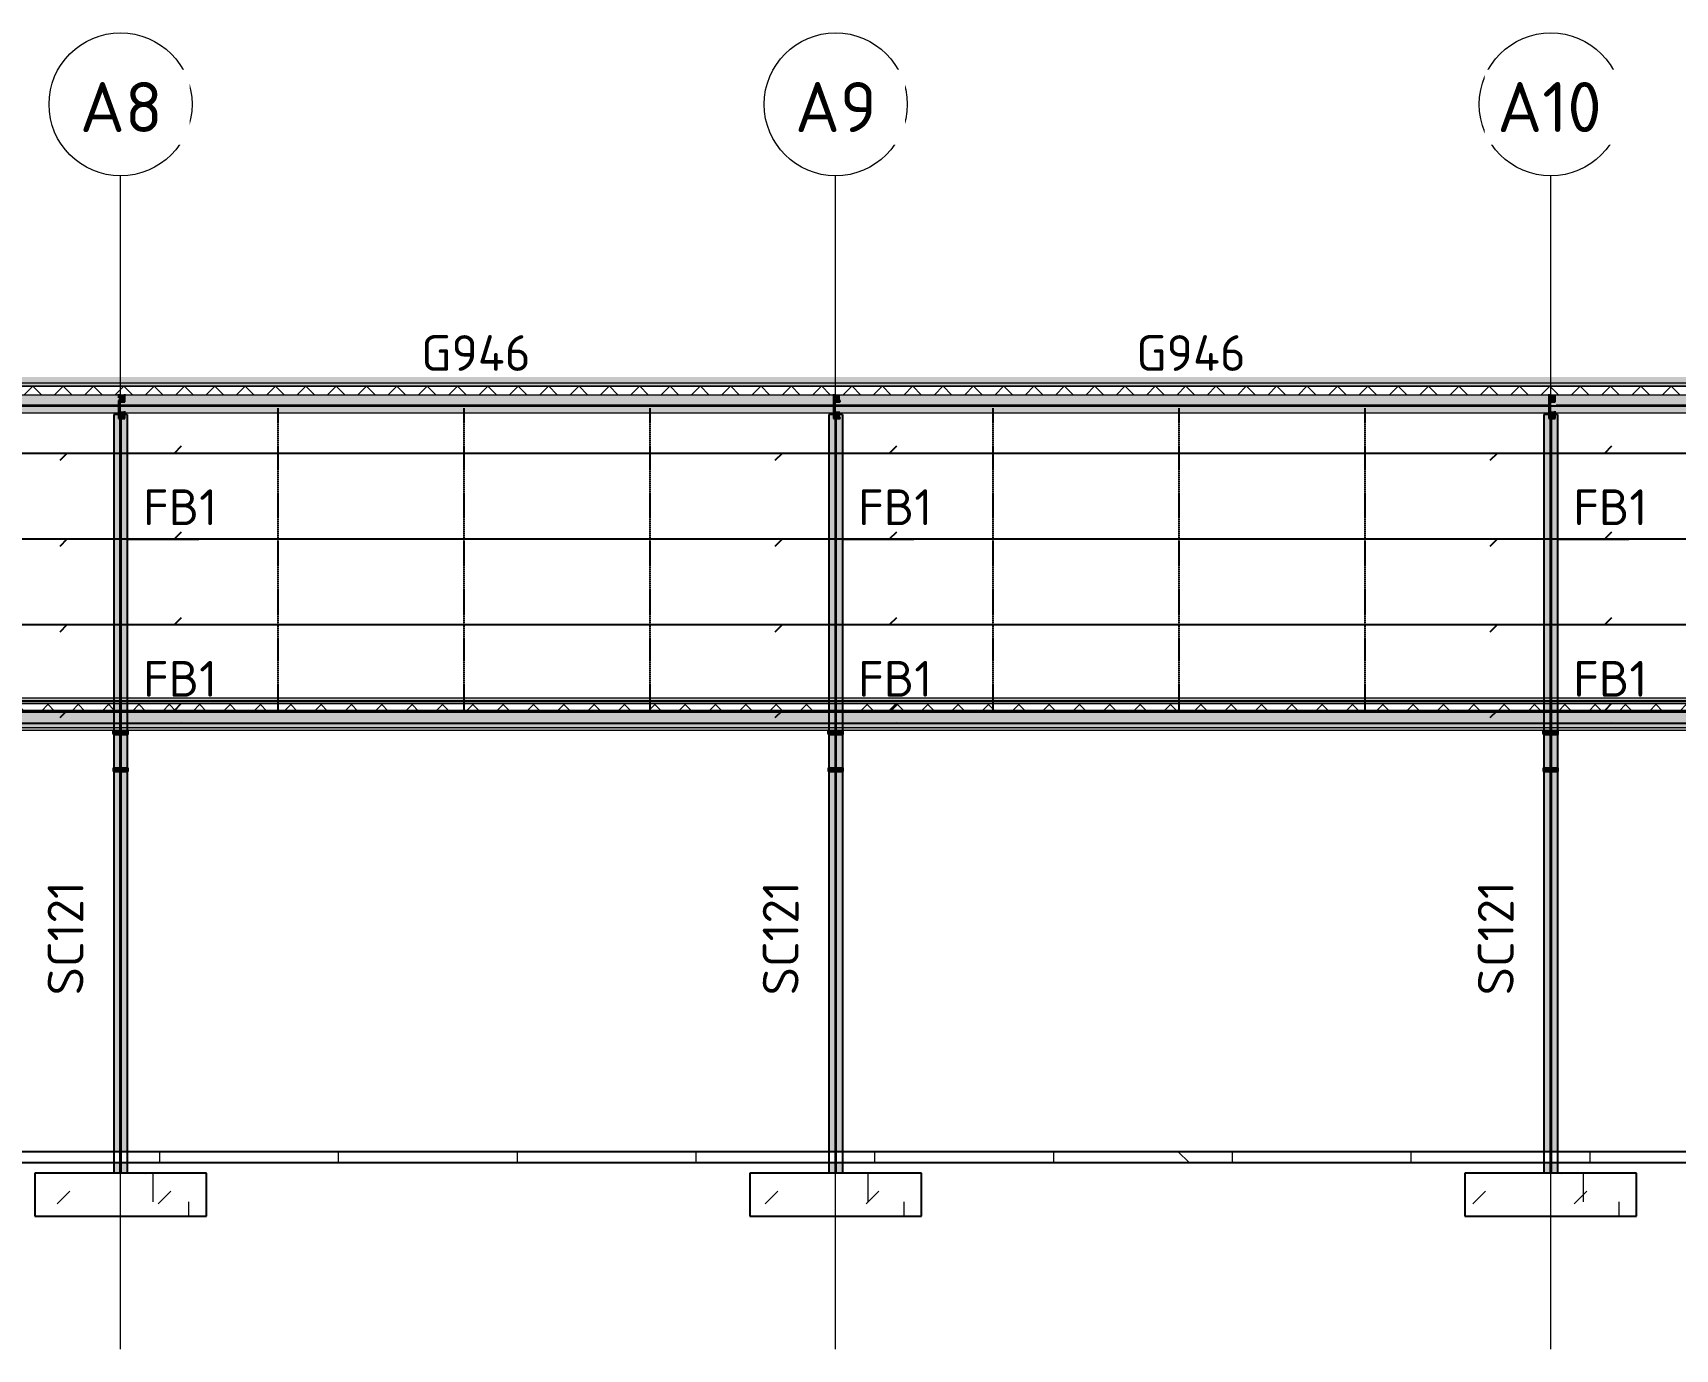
# Model space of a CAD drawing. Header units: millimetres. Extents: x 632 to 524205, y -3890 to 20851.
# Drawn here: x 208615 to 231581, y 2441 to 20851 of the extents above; entities that cross this region are included whole.
import ezdxf

# ---------------------------------------------------------------- set-up
doc = ezdxf.new("R2010")
doc.units = ezdxf.units.MM
for name, pattern in [('Dash', [7, 5, -2]), ('Hidden', [4, 3, -1]), ('Hidden Half', [3, 2, -1])]:
    doc.linetypes.add(name, pattern=pattern)
for name, color, linetype, lineweight in [('A-230-H-FLOOR', 190, 'Continuous', 13), ('A-230-M_FLOOR', 192, 'Continuous', 13), ('A-270-M_ROOF', 132, 'Continuous', 13), ('S-160-M_FOUND', 171, 'Continuous', 13), ('S-160-MH_FOUND', 171, 'Hidden Half', 13), ('S-280-A_COLUMN', 171, 'Continuous', 18), ('S-280-A_STRUCT_FRAME', 2, 'Continuous', 18), ('S-280-M_COLUMN', 52, 'Continuous', 13), ('S-280-M_STRUCT_FRAME', 12, 'Continuous', 13), ('S-280-MH_COLUMN', 52, 'Hidden Half', 13), ('Z-000-T_TEXT', 131, 'Continuous', 25), ('Z-030-M_GRID', 191, 'Continuous', 13), ('Z-033_T_GRIDREF', 31, 'Continuous', 13), ('Z-060-M_DETAIL', 92, 'Continuous', 25), ('Z-230-A_LEVEL', 51, 'Continuous', 13)]:
    doc.layers.add(name, color=color, linetype=linetype, lineweight=lineweight)
doc.styles.add('ISOCPEUR_1', font='isocpeur.ttf', dxfattribs={"height": 700})
doc.styles.add('ISOCPEUR_2', font='isocpeur.ttf', dxfattribs={"height": 500})
pattern_1 = [(45, (-970203.3, 0), (-1414.214, 0), [750, -3000]), (45, (-969203.3, 1000), (-1414.214, 0), [750, -3000]), (45, (-968203.3, -300), (-1414.214, 0), [250, -2000]), (90, (-968203.33, 500), (-500, 500), [500, -2000]), (315, (-968203.3, 1000), (0, 2828.43), [500, -3000]), (0, (-969203.3, 1000), (2000, 2000), [300, -1000]), (0, (-971703.3, 2000), (2000, 2000), [300, -2000])]

# ---------------------------------------------------------------- blocks, each defined once
blk = doc.blocks.new('25021-APA-ZZ-ZZ-M3-AR-000001_V3_rvt-2-S6_501-SECTION 3A')
at = {"layer": 'A-270-M_ROOF', "lineweight": 5, "transparency": 33554432}
for color, points in [(9, [(-954124, 15949), (-913256, 15949), (-913256, 16037), (-1024754, 16037), (-1024754, 16011), (-973448, 16011), (-973448, 15949), (-968250, 15949)]), (10, [(-971781, 15909), (-913256, 15909), (-913256, 15996), (-1024754, 15996), (-1024754, 15971), (-973451, 15971), (-973451, 15909), (-972664, 15909)])]:
    blk.add_hatch(color=color, dxfattribs=at).paths.add_polyline_path(points)
at = {"layer": 'A-270-M_ROOF', "lineweight": 5}
h = blk.add_hatch(dxfattribs=at)
h.set_pattern_fill('FP_10', angle=45, style=0, pattern_type=2)
h.set_pattern_definition([(45, (-970203.33, 6e-07), (-212.132, 212.132), []), (135, (-970203.33, 6e-07), (-212.132, -212.132), [])])
h.paths.add_polyline_path([(-973451, 15789), (-973280, 15789), (-973280, 15795), (-973190, 15795), (-973190, 15789), (-963280, 15789), (-963280, 15795), (-963190, 15795), (-963190, 15789), (-953280, 15789), (-953280, 15795), (-953190, 15795), (-953190, 15789), (-943280, 15789), (-943280, 15795), (-943190, 15795), (-943190, 15789), (-933280, 15789), (-933280, 15795), (-933190, 15795), (-933190, 15789), (-923280, 15789), (-923280, 15795), (-923190, 15795), (-923190, 15789), (-913256, 15789), (-913256, 15909), (-973451, 15909)])
at = {"layer": 'A-270-M_ROOF', "transparency": 33554432}
blk.add_hatch(color=9, dxfattribs=at).paths.add_polyline_path([(-973448, 15909), (-913256, 15909), (-913256, 15949), (-973448, 15949)])
at = {"layer": 'A-270-M_ROOF', "lineweight": 5, "transparency": 33554432}
h = blk.add_hatch(color=254, dxfattribs=at)
h.paths.add_polyline_path([(-973451, 15538), (-973280, 15538), (-973280, 15789), (-973451, 15789), (-973451, 15692)])
h.paths.add_polyline_path([(-973272, 15559), (-973190, 15559), (-973190, 15538), (-963280, 15538), (-963280, 15789), (-973190, 15789), (-973190, 15692), (-973272, 15692)])
h.paths.add_polyline_path([(-963190, 15538), (-953280, 15538), (-953280, 15789), (-963190, 15789), (-963190, 15692), (-963272, 15692), (-963272, 15559), (-963190, 15559)])
h.paths.add_polyline_path([(-953190, 15538), (-943280, 15538), (-943280, 15789), (-953190, 15789), (-953190, 15692), (-953272, 15692), (-953272, 15559), (-953190, 15559), (-953190, 15538)])
h.paths.add_polyline_path([(-943272, 15538), (-943272, 15559), (-943190, 15559), (-943190, 15538), (-933280, 15538), (-933280, 15789), (-943190, 15789), (-943190, 15692), (-943272, 15692), (-943272, 15538)])
h.paths.add_polyline_path([(-933190, 15538), (-923280, 15538), (-923280, 15789), (-933190, 15788), (-933190, 15692), (-933272, 15692), (-933272, 15559), (-933190, 15559)])
h.paths.add_polyline_path([(-923190, 15538), (-913351, 15538), (-913351, 15634), (-913356, 15634), (-913356, 15700), (-913256, 15700), (-913256, 15789), (-923190, 15789), (-923190, 15692), (-923272, 15692), (-923272, 15559), (-923190, 15559)])
h = blk.add_hatch(color=9, dxfattribs=at)
h.paths.add_polyline_path([(-973395, 11509), (-973346, 11509), (-973346, 11544), (-973395, 11544)])
h.paths.add_polyline_path([(-973156, 11509), (-972005, 11509), (-971927, 11544), (-973156, 11544)])
h.paths.add_polyline_path([(-971820, 11509), (-964682, 11509), (-964761, 11544), (-971742, 11544)])
h.paths.add_polyline_path([(-964497, 11509), (-963346, 11509), (-963346, 11544), (-964575, 11544)])
h.paths.add_polyline_path([(-963156, 11509), (-953346, 11509), (-953346, 11544), (-963156, 11544)])
h.paths.add_polyline_path([(-953156, 11509), (-943346, 11509), (-943346, 11544), (-953156, 11544)])
h.paths.add_polyline_path([(-943156, 11509), (-933346, 11509), (-933346, 11544), (-943156, 11544)])
h.paths.add_polyline_path([(-933156, 11509), (-923346, 11509), (-923346, 11544), (-933156, 11544)])
h.paths.add_polyline_path([(-923156, 11509), (-922005, 11509), (-921927, 11544), (-923156, 11544)])
h.paths.add_polyline_path([(-921820, 11509), (-914682, 11509), (-914761, 11544), (-921742, 11544)])
h.paths.add_polyline_path([(-914497, 11509), (-913351, 11509), (-913351, 11544), (-914575, 11544)])
at = {"layer": 'A-270-M_ROOF', "transparency": 33554432}
h = blk.add_hatch(color=9, dxfattribs=at)
h.paths.add_polyline_path([(-973395, 11469), (-973346, 11469), (-973346, 11509), (-973395, 11509)])
h.paths.add_polyline_path([(-973156, 11469), (-972095, 11469), (-972005, 11509), (-973156, 11509)])
h.paths.add_polyline_path([(-971910, 11469), (-964592, 11469), (-964682, 11509), (-971820, 11509)])
h.paths.add_polyline_path([(-964407, 11469), (-963346, 11469), (-963346, 11509), (-964497, 11509)])
h.paths.add_polyline_path([(-963156, 11469), (-953346, 11469), (-953346, 11509), (-963156, 11509)])
h.paths.add_polyline_path([(-953156, 11469), (-943346, 11469), (-943346, 11509), (-953156, 11509)])
h.paths.add_polyline_path([(-943156, 11469), (-933346, 11469), (-933346, 11509), (-943156, 11509)])
h.paths.add_polyline_path([(-933156, 11469), (-923346, 11469), (-923346, 11509), (-933156, 11509)])
h.paths.add_polyline_path([(-923156, 11469), (-922095, 11469), (-922005, 11509), (-923156, 11509)])
h.paths.add_polyline_path([(-921910, 11469), (-914592, 11469), (-914682, 11509), (-921820, 11509)])
h.paths.add_polyline_path([(-914407, 11469), (-913351, 11469), (-913351, 11509), (-914497, 11509)])
at = {"layer": 'A-270-M_ROOF', "lineweight": 5, "transparency": 33554432}
h = blk.add_hatch(color=10, dxfattribs=at)
h.paths.add_polyline_path([(-973395, 11469), (-973346, 11469), (-973346, 11504), (-973395, 11504)])
h.paths.add_polyline_path([(-973156, 11469), (-972095, 11469), (-972017, 11504), (-973156, 11504)])
h.paths.add_polyline_path([(-971910, 11469), (-964592, 11469), (-964670, 11504), (-971832, 11504)])
h.paths.add_polyline_path([(-964407, 11469), (-963346, 11469), (-963346, 11504), (-964485, 11504)])
h.paths.add_polyline_path([(-963156, 11469), (-953346, 11469), (-953346, 11504), (-963156, 11504)])
h.paths.add_polyline_path([(-953156, 11469), (-943346, 11469), (-943346, 11504), (-953156, 11504)])
h.paths.add_polyline_path([(-943156, 11469), (-933346, 11469), (-933346, 11504), (-943156, 11504)])
h.paths.add_polyline_path([(-933156, 11469), (-923346, 11469), (-923346, 11504), (-933156, 11504)])
h.paths.add_polyline_path([(-923156, 11469), (-922095, 11469), (-922017, 11504), (-923156, 11504)])
h.paths.add_polyline_path([(-921910, 11469), (-914592, 11469), (-914670, 11504), (-921832, 11504)])
h.paths.add_polyline_path([(-914407, 11469), (-913351, 11469), (-913351, 11504), (-914485, 11504)])
at = {"layer": 'A-270-M_ROOF', "lineweight": 5}
h = blk.add_hatch(dxfattribs=at)
h.set_pattern_fill('FP_10', angle=45, style=0, pattern_type=2)
h.set_pattern_definition([(45, (-970203.33, -5e-07), (-212.132, 212.132), []), (135, (-970203.33, -5e-07), (-212.132, -212.132), [])])
h.paths.add_polyline_path([(-973395, 11349), (-973346, 11349), (-973346, 11469), (-973395, 11469)])
h.paths.add_polyline_path([(-973156, 11349), (-972366, 11349), (-972095, 11469), (-973156, 11469)])
h.paths.add_polyline_path([(-972181, 11349), (-964321, 11349), (-964592, 11469), (-971910, 11469)])
h.paths.add_polyline_path([(-964136, 11349), (-963346, 11349), (-963346, 11469), (-964407, 11469)])
h.paths.add_polyline_path([(-963156, 11349), (-953346, 11349), (-953346, 11469), (-963156, 11469)])
h.paths.add_polyline_path([(-953156, 11349), (-943346, 11349), (-943346, 11469), (-953156, 11469)])
h.paths.add_polyline_path([(-943156, 11349), (-933346, 11349), (-933346, 11469), (-943156, 11469)])
h.paths.add_polyline_path([(-933156, 11349), (-923346, 11349), (-923346, 11469), (-933156, 11469)])
h.paths.add_polyline_path([(-923156, 11349), (-922366, 11349), (-922095, 11469), (-923156, 11469)])
h.paths.add_polyline_path([(-922181, 11349), (-914321, 11349), (-914592, 11469), (-921910, 11469)])
h.paths.add_polyline_path([(-914136, 11349), (-913351, 11349), (-913351, 11469), (-914407, 11469)])
at = {"layer": 'A-270-M_ROOF', "lineweight": 5, "transparency": 33554432}
h = blk.add_hatch(color=254, dxfattribs=at)
h.paths.add_polyline_path([(-973395, 11098), (-973346, 11098), (-973346, 11349), (-973395, 11349)])
h.paths.add_polyline_path([(-973156, 11098), (-972931, 11098), (-972366, 11349), (-973156, 11349)])
h.paths.add_polyline_path([(-972746, 11098), (-963756, 11098), (-964321, 11349), (-972181, 11349)])
h.paths.add_polyline_path([(-963571, 11098), (-963346, 11098), (-963346, 11349), (-964136, 11349)])
h.paths.add_polyline_path([(-963156, 11098), (-953346, 11098), (-953346, 11349), (-963156, 11349)])
h.paths.add_polyline_path([(-953156, 11098), (-943346, 11098), (-943346, 11349), (-953156, 11349)])
h.paths.add_polyline_path([(-943156, 11098), (-933346, 11098), (-933346, 11349), (-943156, 11349)])
h.paths.add_polyline_path([(-933156, 11098), (-923346, 11098), (-923346, 11349), (-933156, 11349)])
h.paths.add_polyline_path([(-923156, 11098), (-922931, 11098), (-922366, 11349), (-923156, 11349)])
h.paths.add_polyline_path([(-922746, 11098), (-913756, 11098), (-914321, 11349), (-922181, 11349)])
h.paths.add_polyline_path([(-913571, 11098), (-913351, 11098), (-913351, 11349), (-914136, 11349)])
at = {"layer": 'A-270-M_ROOF', "color": 253, "lineweight": 5}
for p, q in [((-913251, 15909), (-973451, 15909)), ((-954124, 15949), (-973448, 15949)), ((-973448, 15909), (-913251, 15909)), ((-913354, 15949), (-954124, 15949)), ((-973451, 15789), (-913251, 15789)), ((-973451, 15538), (-913251, 15538)), ((-913251, 11544), (-973395, 11544)), ((-913251, 11509), (-973395, 11509)), ((-913251, 11504), (-973395, 11504)), ((-973395, 11504), (-913251, 11504)), ((-913251, 11469), (-973395, 11469)), ((-973395, 11469), (-913251, 11469)), ((-973395, 11349), (-913251, 11349)), ((-973395, 11133), (-913251, 11133)), ((-973395, 11098), (-913251, 11098))]:
    blk.add_line(p, q, dxfattribs=at)
blk = doc.blocks.new('NRP_Framing-Steel-Purlin Z - P916 - EZ250-24-3998015-S6_501-SECTION 3A')
at = {"layer": 'S-280-M_STRUCT_FRAME', "color": 1, "lineweight": 25}
for p, q in [((-964001, 11192), (-964074, 11189)), ((-954002, 11192), (-964001, 11192)), ((-952501, 11192), (-954001, 11192)), ((-952401, 11198), (-952501, 11192))]:
    blk.add_line(p, q, dxfattribs=at)
blk = doc.blocks.new('NRP_Framing-Steel-Purlin Z - P915 - EZ250-19-3998100-S6_501-SECTION 3A')
at = {"layer": 'S-280-M_STRUCT_FRAME', "color": 92, "lineweight": 25}
for p, q in [((-954001, 11192), (-954074, 11189)), ((-944002, 11192), (-954001, 11192)), ((-942501, 11192), (-944001, 11192)), ((-942401, 11198), (-942501, 11192))]:
    blk.add_line(p, q, dxfattribs=at)
blk = doc.blocks.new('NRP_Framing-Steel-Purlin C - P946 - EC250-24-4066509-S6_501-SECTION 3A')
at = {"layer": 'S-280-M_STRUCT_FRAME', "color": 1, "lineweight": 25}
blk.add_line((-923293, 15638), (-933176, 15638), dxfattribs=at)
blk.add_line((-923293, 15638), (-933176, 15638), dxfattribs=at)
blk = doc.blocks.new('NRP_Framing-Steel-Purlin Z - G914 - EZ250-15-V36-S6_501-SECTION 3A')
at = {"layer": 'S-280-M_STRUCT_FRAME', "color": 150, "lineweight": 25}
for p, q in [((-964001, 14969), (-964101, 14869)), ((-952501, 14969), (-964001, 14969)), ((-952401, 15069), (-952501, 14969))]:
    blk.add_line(p, q, dxfattribs=at)
blk = doc.blocks.new('NRP_Framing-Steel-Purlin Z - G914 - EZ250-15-4131552-S6_501-SECTION 3A')
at = {"layer": 'S-280-M_STRUCT_FRAME', "color": 150, "lineweight": 25}
for p, q in [((-934001, 14969), (-934101, 14869)), ((-921751, 14969), (-934001, 14969)), ((-921651, 15069), (-921751, 14969))]:
    blk.add_line(p, q, dxfattribs=at)
blk = doc.blocks.new('NRP_Framing-Steel-Purlin Z - G914 - EZ250-15-V37-S6_501-SECTION 3A')
at = {"layer": 'S-280-M_STRUCT_FRAME', "color": 150, "lineweight": 25}
for p, q in [((-921651, 13869), (-921751, 13769)), ((-934001, 13769), (-934101, 13669)), ((-930241, 13769), (-934001, 13769)), ((-921751, 13769), (-929941, 13769))]:
    blk.add_line(p, q, dxfattribs=at)
blk = doc.blocks.new('NRP_Column-Steel-UB - SC121 - 460UB67_1-V17-S6_501-SECTION 3A')
at = {"layer": 'S-280-M_COLUMN', "linetype": 'Hidden Half', "lineweight": 25}
for p, q in [((-953255, 11085), (-953255, 15456)), ((-953247, 15456), (-953247, 11085)), ((-953255, 5200), (-953255, 10520)), ((-953247, 10520), (-953247, 5200)), ((-953255, 4900), (-953255, 5050)), ((-953247, 5050), (-953247, 4900))]:
    blk.add_line(p, q, dxfattribs=at)
at = {"layer": 'S-280-MH_COLUMN', "lineweight": 25}
for p, q in [((-953255, 15456), (-953255, 15513)), ((-953247, 15513), (-953247, 15456)), ((-953255, 10520), (-953255, 11085)), ((-953247, 11085), (-953247, 10520)), ((-953255, 5050), (-953255, 5200)), ((-953247, 5200), (-953247, 5050))]:
    blk.add_line(p, q, dxfattribs=at)
blk = doc.blocks.new('NRP_Column-Steel-UB - SC121 - 460UB67_1-V18-S6_501-SECTION 3A')
at = {"layer": 'S-280-M_COLUMN', "linetype": 'Hidden Half', "lineweight": 25}
for p, q in [((-943255, 11085), (-943255, 15456)), ((-943247, 15456), (-943247, 11085)), ((-943255, 5200), (-943255, 10520)), ((-943247, 10520), (-943247, 5200)), ((-943255, 4900), (-943255, 5050)), ((-943247, 5050), (-943247, 4900))]:
    blk.add_line(p, q, dxfattribs=at)
at = {"layer": 'S-280-MH_COLUMN', "lineweight": 25}
for p, q in [((-943255, 15456), (-943255, 15513)), ((-943247, 15513), (-943247, 15456)), ((-943255, 10520), (-943255, 11085)), ((-943247, 11085), (-943247, 10520)), ((-943255, 5050), (-943255, 5200)), ((-943247, 5200), (-943247, 5050))]:
    blk.add_line(p, q, dxfattribs=at)
blk = doc.blocks.new('NRP_Column-Steel-UB - SC121 - 460UB67_1-V19-S6_501-SECTION 3A')
at = {"layer": 'S-280-M_COLUMN', "linetype": 'Hidden Half', "lineweight": 25}
for p, q in [((-933255, 11085), (-933255, 15456)), ((-933247, 15456), (-933247, 11085)), ((-933255, 5200), (-933255, 10520)), ((-933247, 10520), (-933247, 5200)), ((-933255, 4900), (-933255, 5050)), ((-933247, 5050), (-933247, 4900))]:
    blk.add_line(p, q, dxfattribs=at)
at = {"layer": 'S-280-MH_COLUMN', "lineweight": 25}
for p, q in [((-933255, 15456), (-933255, 15513)), ((-933247, 15513), (-933247, 15456)), ((-933255, 10520), (-933255, 11085)), ((-933247, 11085), (-933247, 10520)), ((-933255, 5050), (-933255, 5200)), ((-933247, 5200), (-933247, 5050))]:
    blk.add_line(p, q, dxfattribs=at)
blk = doc.blocks.new('NRP_Foundation-Pad Footing Fibre _v2_ - PF1 - 3000 x 2400 x 600d-2371040-S6_501-SECTION 3A')
at = {"layer": 'S-160-M_FOUND'}
h = blk.add_hatch(dxfattribs=at)
h.set_pattern_fill('FP_12', color=256, style=0, pattern_type=2)
h.set_pattern_definition(pattern_1)
h.paths.add_polyline_path([(-952051, 4300), (-952051, 4900), (-954451, 4900), (-954451, 4300), (-954124, 4300)])
at = {"layer": 'S-160-M_FOUND', "lineweight": 25}
for p, q in [((-952051, 4900), (-954451, 4900)), ((-954451, 4900), (-954451, 4300)), ((-952051, 4300), (-952051, 4900)), ((-954451, 4300), (-952051, 4300))]:
    blk.add_line(p, q, dxfattribs=at)
blk = doc.blocks.new('NRP_Foundation-Pad Footing Fibre _v2_ - PF1 - 3000 x 2400 x 600d-V23-S6_501-SECTION 3A')
at = {"layer": 'S-160-M_FOUND'}
h = blk.add_hatch(dxfattribs=at)
h.set_pattern_fill('FP_12', color=256, style=0, pattern_type=2)
h.set_pattern_definition(pattern_1)
h.paths.add_polyline_path([(-944451, 4900), (-944451, 4300), (-942051, 4300), (-942051, 4900)])
at = {"layer": 'S-160-M_FOUND', "lineweight": 25}
for p, q in [((-942051, 4900), (-944451, 4900)), ((-944451, 4900), (-944451, 4300)), ((-942051, 4300), (-942051, 4900)), ((-944451, 4300), (-942051, 4300))]:
    blk.add_line(p, q, dxfattribs=at)
blk = doc.blocks.new('NRP_Foundation-Pad Footing Fibre _v2_ - PF1 - 3000 x 2400 x 600d-V24-S6_501-SECTION 3A')
at = {"layer": 'S-160-M_FOUND'}
h = blk.add_hatch(dxfattribs=at)
h.set_pattern_fill('FP_12', color=256, style=0, pattern_type=2)
h.set_pattern_definition(pattern_1)
h.paths.add_polyline_path([(-934451, 4900), (-934451, 4300), (-932051, 4300), (-932051, 4900)])
at = {"layer": 'S-160-M_FOUND', "lineweight": 25}
for p, q in [((-932051, 4900), (-934451, 4900)), ((-934451, 4900), (-934451, 4300)), ((-932051, 4300), (-932051, 4900)), ((-934451, 4300), (-932051, 4300))]:
    blk.add_line(p, q, dxfattribs=at)
blk = doc.blocks.new('NRP_Framing-Steel-Purlin C - P946 - EC250-24-4066508-S6_501-SECTION 3A')
at = {"layer": 'S-280-M_STRUCT_FRAME', "color": 1, "lineweight": 25}
for p, q in [((-963280, 15638), (-963293, 15638)), ((-963280, 15638), (-963293, 15638)), ((-953293, 15638), (-963272, 15638)), ((-953293, 15638), (-963272, 15638))]:
    blk.add_line(p, q, dxfattribs=at)
at = {"layer": 'S-280-M_STRUCT_FRAME', "color": 1, "linetype": 'Dash', "lineweight": 25}
blk.add_line((-963272, 15638), (-963280, 15638), dxfattribs=at)
blk.add_line((-963272, 15638), (-963280, 15638), dxfattribs=at)
blk = doc.blocks.new('NRP_Framing-Steel-Purlin C - P946 - EC250-24-V39-S6_501-SECTION 3A')
at = {"layer": 'S-280-M_STRUCT_FRAME', "color": 1, "lineweight": 25}
for p, q in [((-953280, 15638), (-953293, 15638)), ((-953280, 15638), (-953293, 15638)), ((-943293, 15638), (-953272, 15638)), ((-943293, 15638), (-953272, 15638))]:
    blk.add_line(p, q, dxfattribs=at)
at = {"layer": 'S-280-M_STRUCT_FRAME', "color": 1, "linetype": 'Dash', "lineweight": 25}
blk.add_line((-953272, 15638), (-953280, 15638), dxfattribs=at)
blk.add_line((-953272, 15638), (-953280, 15638), dxfattribs=at)
blk = doc.blocks.new('NRP_Framing-Steel-Purlin C - G946 - EC250-24-V40-S6_501-SECTION 3A')
at = {"layer": 'S-280-M_STRUCT_FRAME', "color": 1, "lineweight": 25}
for p, q in [((-963280, 15631), (-973250, 15631)), ((-963280, 15631), (-973250, 15631)), ((-963264, 15631), (-963272, 15631)), ((-963264, 15631), (-963272, 15631))]:
    blk.add_line(p, q, dxfattribs=at)
at = {"layer": 'S-280-M_STRUCT_FRAME', "color": 1, "linetype": 'Dash', "lineweight": 25}
blk.add_line((-963272, 15631), (-963280, 15631), dxfattribs=at)
blk.add_line((-963272, 15631), (-963280, 15631), dxfattribs=at)
blk = doc.blocks.new('NRP_Bridging Plan _v2_ - 3 Rows-4083675-S6_501-SECTION 3A')
at = {"layer": 'Z-060-M_DETAIL', "linetype": 'Hidden'}
for p, q in [((-971051, 15600), (-971051, 11369)), ((-968451, 15600), (-968451, 11369)), ((-965851, 15600), (-965851, 11369))]:
    blk.add_line(p, q, dxfattribs=at)
blk = doc.blocks.new('Grid - NRP_Grid-Head-320187-S6_501-SECTION 3A')
at = {"layer": 'Z-033_T_GRIDREF'}
blk.add_circle((-1014851, 19851), 1000, dxfattribs=at)
blk = doc.blocks.new('NRP_Fly Brace BN - FB1-4028766-S6_501-SECTION 3A')
at = {"layer": 'Z-000-T_TEXT'}
blk.add_line((-1023162, 8969), (-1022162, 8969), dxfattribs=at)
at = {"layer": 'Z-000-T_TEXT', "lineweight": 13, "insert": (-1022941, 9666), "char_height": 500, "width": 1218.57, "attachment_point": 1, "style": 'ISOCPEUR_2'}
blk.add_mtext('FB1', dxfattribs=at)

msp = doc.modelspace()

# ---------------------------------------------------------------- hatches: boundary and pattern name
at = {"layer": 'A-230-H-FLOOR'}
h = msp.add_hatch(dxfattribs=at)
h.set_pattern_fill('FP_12', color=256, style=0, pattern_type=2)
h.set_pattern_definition([(45, (192889.2, 0), (-1414.214, 0), [750, -3000]), (45, (193889.2, 1000), (-1414.214, 0), [750, -3000]), (45, (194889.2, -300), (-1414.214, 0), [250, -2000]), (90, (194889.17, 500), (-500, 500), [500, -2000]), (315, (194889.2, 1000), (0, 2828.43), [500, -3000]), (0, (193889.2, 1000), (2000, 2000), [300, -1000]), (0, (191389.2, 2000), (2000, 2000), [300, -2000])])
h.paths.add_polyline_path([(251347, 5050), (251347, 5200), (207988, 5200), (207988, 5050), (244284, 5050)])
h.paths.add_polyline_path([(194688, 5050), (194688, 5200), (189697, 5200), (189697, 5050)])
at = {"layer": 'S-280-M_COLUMN', "lineweight": 5}
h = msp.add_hatch(color=256, dxfattribs=at)
h.paths.add_polyline_path([(209936, 4900), (209936, 5050), (209746, 5050), (209746, 4900)])
h.paths.add_polyline_path([(209836, 5200), (209936, 5200), (209936, 10520), (209746, 10520), (209746, 5200)])
h.paths.add_polyline_path([(209847, 10569), (209936, 10569), (209936, 11038), (209847, 11038)])
h.paths.add_polyline_path([(209836, 10569), (209836, 11038), (209746, 11038), (209746, 10569)])
h.paths.add_polyline_path([(209746, 11085), (209936, 11085), (209936, 15513), (209903, 15513), (209903, 15456), (209813, 15456), (209813, 15513), (209746, 15513), (209746, 11094)])
h = msp.add_hatch(color=256, dxfattribs=at)
h.paths.add_polyline_path([(219746, 4900), (219936, 4900), (219936, 5050), (219746, 5050)])
h.paths.add_polyline_path([(219836, 5200), (219936, 5200), (219936, 10520), (219746, 10520), (219746, 5200)])
h.paths.add_polyline_path([(219936, 10569), (219936, 11038), (219847, 11038), (219847, 10569)])
h.paths.add_polyline_path([(219746, 10569), (219836, 10569), (219836, 11038), (219746, 11038)])
h.paths.add_polyline_path([(219746, 11085), (219936, 11085), (219936, 15513), (219903, 15513), (219903, 15456), (219813, 15456), (219813, 15513), (219746, 15513), (219746, 11094)])
h.paths.add_polyline_path([(219821, 15471), (219821, 15471), (219821, 15513)])
h = msp.add_hatch(color=256, dxfattribs=at)
h.paths.add_polyline_path([(229936, 4900), (229936, 5050), (229746, 5050), (229746, 4900)])
h.paths.add_polyline_path([(229836, 5200), (229936, 5200), (229936, 10520), (229746, 10520), (229746, 5200)])
h.paths.add_polyline_path([(229936, 10569), (229936, 11038), (229847, 11038), (229847, 10569)])
h.paths.add_polyline_path([(229746, 10569), (229836, 10569), (229836, 11038), (229746, 11038)])
h.paths.add_polyline_path([(229746, 11085), (229936, 11085), (229936, 15513), (229903, 15513), (229903, 15456), (229813, 15456), (229813, 15513), (229746, 15513), (229746, 11094)])
at = {"layer": 'S-280-M_STRUCT_FRAME', "lineweight": 5}
for points in [[(209813, 15707), (209903, 15707), (209903, 15795), (209813, 15795), (209813, 15707)], [(209903, 15456), (209903, 15471), (209821, 15471), (209821, 15692), (209903, 15692), (209903, 15707), (209813, 15707), (209813, 15456), (209853, 15456)], [(219813, 15707), (219903, 15707), (219903, 15795), (219813, 15795), (219813, 15707)], [(219903, 15456), (219903, 15471), (219821, 15471), (219821, 15692), (219903, 15692), (219903, 15707), (219813, 15707), (219813, 15456), (219853, 15456)], [(229903, 15707), (229903, 15795), (229813, 15795), (229813, 15707), (229871, 15707)], [(229903, 15456), (229903, 15471), (229821, 15471), (229821, 15692), (229903, 15692), (229903, 15707), (229813, 15707), (229813, 15456)], [(209903, 15471), (209903, 15559), (209821, 15559), (209821, 15471), (209889, 15471)], [(219821, 15471), (219903, 15471), (219903, 15559), (219821, 15559), (219821, 15471)], [(229903, 15471), (229903, 15559), (229821, 15559), (229821, 15471), (229853, 15471)], [(209946, 11085), (209737, 11085), (209737, 11053), (209946, 11053)], [(209946, 10520), (209946, 10535), (209847, 10535), (209847, 11038), (209946, 11038), (209946, 11053), (209737, 11053), (209737, 11038), (209836, 11038), (209836, 10535), (209737, 10535), (209737, 10520)], [(219946, 11085), (219737, 11085), (219737, 11053), (219946, 11053)], [(219946, 10520), (219946, 10535), (219847, 10535), (219847, 11038), (219946, 11038), (219946, 11053), (219737, 11053), (219737, 11038), (219836, 11038), (219836, 10535), (219737, 10535), (219737, 10520)], [(229946, 11085), (229737, 11085), (229737, 11053), (229946, 11053)], [(229946, 10520), (229946, 10535), (229847, 10535), (229847, 11038), (229946, 11038), (229946, 11053), (229737, 11053), (229737, 11038), (229836, 11038), (229836, 10535), (229737, 10535), (229737, 10520)], [(209836, 10535), (209836, 10569), (209737, 10569), (209737, 10535)], [(209946, 10569), (209847, 10569), (209847, 10535), (209946, 10535)], [(219836, 10535), (219836, 10569), (219737, 10569), (219737, 10535)], [(219946, 10569), (219847, 10569), (219847, 10535), (219946, 10535)], [(229836, 10535), (229836, 10569), (229737, 10569), (229737, 10535)], [(229946, 10569), (229847, 10569), (229847, 10535), (229946, 10535)]]:
    msp.add_hatch(color=256, dxfattribs=at).paths.add_polyline_path(points)

# ---------------------------------------------------------------- linework, layer by layer
at = {"layer": 'A-230-M_FLOOR', "lineweight": 25}
for p, q in [((251347, 5200), (207988, 5200)), ((207988, 5050), (251347, 5050))]:
    msp.add_line(p, q, dxfattribs=at)
at = {"layer": 'S-280-M_COLUMN', "lineweight": 25}
for p, q in [((209746, 15513), (209746, 11085)), ((209813, 15513), (209746, 15513)), ((209936, 15513), (209903, 15513)), ((209936, 15513), (209936, 11085)), ((219746, 15513), (219746, 11085)), ((219813, 15513), (219746, 15513)), ((219936, 15513), (219903, 15513)), ((219936, 15513), (219936, 11085)), ((229746, 15513), (229746, 11085)), ((229813, 15513), (229746, 15513)), ((229936, 15513), (229903, 15513)), ((229936, 15513), (229936, 11085)), ((209746, 11038), (209746, 10569)), ((209936, 11038), (209936, 10569)), ((219746, 11038), (219746, 10569)), ((219936, 11038), (219936, 10569)), ((229746, 11038), (229746, 10569)), ((229936, 11038), (229936, 10569)), ((209746, 10520), (209746, 5200)), ((209936, 10520), (209936, 5200)), ((219746, 10520), (219746, 5200)), ((219936, 10520), (219936, 5200)), ((229746, 10520), (229746, 5200)), ((229936, 10520), (229936, 5200)), ((209746, 5050), (209746, 4900)), ((209936, 5050), (209936, 4900)), ((219746, 5050), (219746, 4900)), ((219936, 5050), (219936, 4900)), ((229746, 5050), (229746, 4900)), ((229936, 5050), (229936, 4900))]:
    msp.add_line(p, q, dxfattribs=at)
at = {"layer": 'S-280-M_STRUCT_FRAME', "lineweight": 25}
for p, q in [((209813, 15795), (209813, 15744)), ((209813, 15707), (209813, 15456)), ((209821, 15471), (209821, 15692)), ((209821, 15692), (209903, 15692)), ((209903, 15707), (209903, 15795)), ((209903, 15692), (209903, 15707)), ((219813, 15795), (219813, 15757)), ((219813, 15707), (219813, 15456)), ((219821, 15471), (219821, 15692)), ((219821, 15692), (219903, 15692)), ((219903, 15692), (219903, 15707)), ((229813, 15707), (229813, 15456)), ((229821, 15471), (229821, 15692)), ((229821, 15692), (229903, 15692)), ((229903, 15707), (229873, 15707)), ((229903, 15707), (229903, 15746)), ((229903, 15692), (229903, 15707)), ((209813, 15456), (209903, 15456)), ((209903, 15471), (209903, 15559)), ((209903, 15456), (209903, 15471)), ((219813, 15456), (219903, 15456)), ((219903, 15456), (219903, 15471)), ((229813, 15456), (229903, 15456)), ((229903, 15471), (229821, 15471)), ((229903, 15471), (229903, 15528)), ((229903, 15456), (229903, 15471)), ((209737, 11085), (209946, 11085)), ((209737, 11053), (209737, 11085)), ((209946, 11053), (209737, 11053)), ((209737, 11053), (209737, 11038)), ((209737, 11038), (209836, 11038)), ((209836, 11038), (209836, 10535)), ((209847, 10535), (209847, 11038)), ((209847, 11038), (209946, 11038)), ((209946, 11053), (209946, 11085)), ((209946, 11038), (209946, 11053)), ((219737, 11085), (219946, 11085)), ((219737, 11053), (219737, 11085)), ((219946, 11053), (219737, 11053)), ((219737, 11053), (219737, 11038)), ((219737, 11038), (219836, 11038)), ((219836, 11038), (219836, 10535)), ((219847, 10535), (219847, 11038)), ((219847, 11038), (219946, 11038)), ((219946, 11053), (219946, 11085)), ((219946, 11038), (219946, 11053)), ((229737, 11085), (229946, 11085)), ((229737, 11053), (229737, 11085)), ((229946, 11053), (229737, 11053)), ((229737, 11053), (229737, 11038)), ((229737, 11038), (229836, 11038)), ((229836, 11038), (229836, 10535)), ((229847, 10535), (229847, 11038)), ((229847, 11038), (229946, 11038)), ((229946, 11053), (229946, 11085)), ((229946, 11038), (229946, 11053)), ((209737, 10569), (209836, 10569)), ((209737, 10569), (209737, 10535)), ((209847, 10569), (209946, 10569)), ((209946, 10535), (209946, 10569)), ((219737, 10569), (219836, 10569)), ((219737, 10569), (219737, 10535)), ((219847, 10569), (219946, 10569)), ((219946, 10535), (219946, 10569)), ((229737, 10569), (229836, 10569)), ((229737, 10569), (229737, 10535)), ((229847, 10569), (229946, 10569)), ((229946, 10535), (229946, 10569)), ((209836, 10535), (209737, 10535)), ((209737, 10535), (209737, 10520)), ((209737, 10520), (209946, 10520)), ((209946, 10535), (209847, 10535)), ((209946, 10520), (209946, 10535)), ((219836, 10535), (219737, 10535)), ((219737, 10535), (219737, 10520)), ((219737, 10520), (219946, 10520)), ((219946, 10535), (219847, 10535)), ((219946, 10520), (219946, 10535)), ((229836, 10535), (229737, 10535)), ((229737, 10535), (229737, 10520)), ((229737, 10520), (229946, 10520)), ((229946, 10535), (229847, 10535)), ((229946, 10520), (229946, 10535))]:
    msp.add_line(p, q, dxfattribs=at)
at = {"layer": 'S-280-M_STRUCT_FRAME', "linetype": 'Dash', "lineweight": 25}
for p, q in [((209903, 15707), (209813, 15707)), ((219813, 15757), (219813, 15707)), ((219903, 15707), (219813, 15707)), ((229813, 15795), (229813, 15707)), ((229873, 15707), (229813, 15707)), ((229903, 15746), (229903, 15795)), ((209903, 15471), (209821, 15471)), ((219903, 15471), (219821, 15471)), ((229903, 15528), (229903, 15559))]:
    msp.add_line(p, q, dxfattribs=at)
at = {"layer": 'S-280-MH_COLUMN', "lineweight": 25}
for p, q in [((209903, 15513), (209813, 15513)), ((219903, 15513), (219813, 15513)), ((229903, 15513), (229813, 15513)), ((209746, 11085), (209746, 11038)), ((209936, 11085), (209936, 11038)), ((219746, 11085), (219746, 11038)), ((219936, 11085), (219936, 11038)), ((229746, 11085), (229746, 11038)), ((229936, 11085), (229936, 11038)), ((209746, 10569), (209746, 10520)), ((209936, 10569), (209936, 10520)), ((219746, 10569), (219746, 10520)), ((219936, 10569), (219936, 10520)), ((229746, 10569), (229746, 10520)), ((229936, 10569), (229936, 10520)), ((209746, 5200), (209746, 5050)), ((209936, 5200), (209936, 5050)), ((219746, 5200), (219746, 5050)), ((219936, 5200), (219936, 5050)), ((229746, 5200), (229746, 5050)), ((229936, 5200), (229936, 5050))]:
    msp.add_line(p, q, dxfattribs=at)
at = {"layer": 'Z-030-M_GRID'}
for p, q in [((209841, 2441), (209841, 18851)), ((219841, 2441), (219841, 18851)), ((229841, 2441), (229841, 18851))]:
    msp.add_line(p, q, dxfattribs=at)
at = {"layer": 'Z-230-A_LEVEL'}
msp.add_line((136011, 5200), (256466, 5200), dxfattribs=at)

# ---------------------------------------------------------------- block references
at = {"color": 10, "lineweight": 5}
msp.add_blockref('25021-APA-ZZ-ZZ-M3-AR-000001_V3_rvt-2-S6_501-SECTION 3A', (1163092, 0), dxfattribs=at)
at = {"layer": 'S-160-MH_FOUND', "lineweight": 25}
for name in ['NRP_Foundation-Pad Footing Fibre _v2_ - PF1 - 3000 x 2400 x 600d-2371040-S6_501-SECTION 3A', 'NRP_Foundation-Pad Footing Fibre _v2_ - PF1 - 3000 x 2400 x 600d-V23-S6_501-SECTION 3A', 'NRP_Foundation-Pad Footing Fibre _v2_ - PF1 - 3000 x 2400 x 600d-V24-S6_501-SECTION 3A']:
    msp.add_blockref(name, (1163092, 0), dxfattribs=at)
at = {"layer": 'S-280-M_STRUCT_FRAME', "color": 1, "lineweight": 25}
for name, p in [('NRP_Framing-Steel-Purlin C - P946 - EC250-24-4066508-S6_501-SECTION 3A', (1163092, 0)), ('NRP_Framing-Steel-Purlin C - G946 - EC250-24-V40-S6_501-SECTION 3A', (1173092, 0)), ('NRP_Framing-Steel-Purlin C - P946 - EC250-24-V39-S6_501-SECTION 3A', (1163092, 0)), ('NRP_Framing-Steel-Purlin C - G946 - EC250-24-V40-S6_501-SECTION 3A', (1183092, 0)), ('NRP_Framing-Steel-Purlin C - P946 - EC250-24-V39-S6_501-SECTION 3A', (1173092, 0)), ('NRP_Framing-Steel-Purlin C - G946 - EC250-24-V40-S6_501-SECTION 3A', (1193092, 0)), ('NRP_Framing-Steel-Purlin C - G946 - EC250-24-V40-S6_501-SECTION 3A', (1203092, 0)), ('NRP_Framing-Steel-Purlin C - P946 - EC250-24-4066509-S6_501-SECTION 3A', (1163092, 0)), ('NRP_Framing-Steel-Purlin Z - P916 - EZ250-24-3998015-S6_501-SECTION 3A', (1163092, 0))]:
    msp.add_blockref(name, p, dxfattribs=at)
at = {"layer": 'S-280-M_STRUCT_FRAME', "color": 150, "lineweight": 25}
for name, p in [('NRP_Framing-Steel-Purlin Z - G914 - EZ250-15-V36-S6_501-SECTION 3A', (1163092, 0)), ('NRP_Framing-Steel-Purlin Z - G914 - EZ250-15-V36-S6_501-SECTION 3A', (1173092, 0)), ('NRP_Framing-Steel-Purlin Z - G914 - EZ250-15-V36-S6_501-SECTION 3A', (1183092, 0)), ('NRP_Framing-Steel-Purlin Z - G914 - EZ250-15-4131552-S6_501-SECTION 3A', (1163092, 0)), ('NRP_Framing-Steel-Purlin Z - G914 - EZ250-15-V36-S6_501-SECTION 3A', (1163092, -1200)), ('NRP_Framing-Steel-Purlin Z - G914 - EZ250-15-V36-S6_501-SECTION 3A', (1173092, -1200)), ('NRP_Framing-Steel-Purlin Z - G914 - EZ250-15-V36-S6_501-SECTION 3A', (1183092, -1200)), ('NRP_Framing-Steel-Purlin Z - G914 - EZ250-15-V37-S6_501-SECTION 3A', (1163092, 0)), ('NRP_Framing-Steel-Purlin Z - G914 - EZ250-15-V36-S6_501-SECTION 3A', (1163092, -2400)), ('NRP_Framing-Steel-Purlin Z - G914 - EZ250-15-V36-S6_501-SECTION 3A', (1173092, -2400)), ('NRP_Framing-Steel-Purlin Z - G914 - EZ250-15-V36-S6_501-SECTION 3A', (1183092, -2400)), ('NRP_Framing-Steel-Purlin Z - G914 - EZ250-15-4131552-S6_501-SECTION 3A', (1163092, -2400)), ('NRP_Framing-Steel-Purlin Z - G914 - EZ250-15-V36-S6_501-SECTION 3A', (1163092, -3600)), ('NRP_Framing-Steel-Purlin Z - G914 - EZ250-15-V36-S6_501-SECTION 3A', (1173092, -3600)), ('NRP_Framing-Steel-Purlin Z - G914 - EZ250-15-V36-S6_501-SECTION 3A', (1183092, -3600)), ('NRP_Framing-Steel-Purlin Z - G914 - EZ250-15-4131552-S6_501-SECTION 3A', (1163092, -3600))]:
    msp.add_blockref(name, p, dxfattribs=at)
at = {"layer": 'S-280-M_STRUCT_FRAME', "color": 92, "lineweight": 25}
for p in [(1163092, 0), (1173092, 0), (1183092, 0)]:
    msp.add_blockref('NRP_Framing-Steel-Purlin Z - P915 - EZ250-19-3998100-S6_501-SECTION 3A', p, dxfattribs=at)
at = {"layer": 'S-280-MH_COLUMN', "lineweight": 25}
for name in ['NRP_Column-Steel-UB - SC121 - 460UB67_1-V17-S6_501-SECTION 3A', 'NRP_Column-Steel-UB - SC121 - 460UB67_1-V18-S6_501-SECTION 3A', 'NRP_Column-Steel-UB - SC121 - 460UB67_1-V19-S6_501-SECTION 3A']:
    msp.add_blockref(name, (1163092, 0), dxfattribs=at)
at = {"layer": 'Z-000-T_TEXT', "lineweight": 13}
for p in [(1233097, 4800), (1243097, 4800), (1253097, 4800), (1233097, 2400), (1243097, 2400), (1253097, 2400)]:
    msp.add_blockref('NRP_Fly Brace BN - FB1-4028766-S6_501-SECTION 3A', p, dxfattribs=at)
at = {"layer": 'Z-033_T_GRIDREF'}
for p in [(1224692, 0), (1234692, 0), (1244692, 0)]:
    msp.add_blockref('Grid - NRP_Grid-Head-320187-S6_501-SECTION 3A', p, dxfattribs=at)
at = {"layer": 'Z-060-M_DETAIL', "linetype": 'Hidden'}
for p in [(1183092, 0), (1193092, 0)]:
    msp.add_blockref('NRP_Bridging Plan _v2_ - 3 Rows-4083675-S6_501-SECTION 3A', p, dxfattribs=at)

# ---------------------------------------------------------------- texts
at = {"layer": 'S-280-A_COLUMN', "lineweight": 13, "char_height": 500, "width": 1956.12, "attachment_point": 1, "rotation": 90, "style": 'ISOCPEUR_2'}
for insert in [(208822, 7389), (218822, 7389), (228822, 7389)]:
    msp.add_mtext('SC121', dxfattribs=dict(at, insert=insert))
at = {"layer": 'S-280-A_STRUCT_FRAME', "lineweight": 13, "char_height": 500, "width": 1827.85, "attachment_point": 1, "style": 'ISOCPEUR_2'}
for insert in [(214045, 16623), (224045, 16623)]:
    msp.add_mtext('G946', dxfattribs=dict(at, insert=insert))

# ---------------------------------------------------------------- next in the draw order: texts
at = {"layer": 'Z-033_T_GRIDREF', "char_height": 700, "attachment_point": 1, "style": 'ISOCPEUR_1', "bg_fill": 3, "box_fill_scale": 1.25, "bg_fill_color": 256, "bg_fill_true_color": 13158600, "bg_fill_transparency": 0}
for s, insert, width in [('A8', (209272, 20163), 1362.87), ('A9', (219272, 20163), 1362.87), ('A10', (229093, 20163), 1795.78)]:
    msp.add_mtext(s, dxfattribs=dict(at, insert=insert, width=width))

doc.saveas('drawing.dxf')
